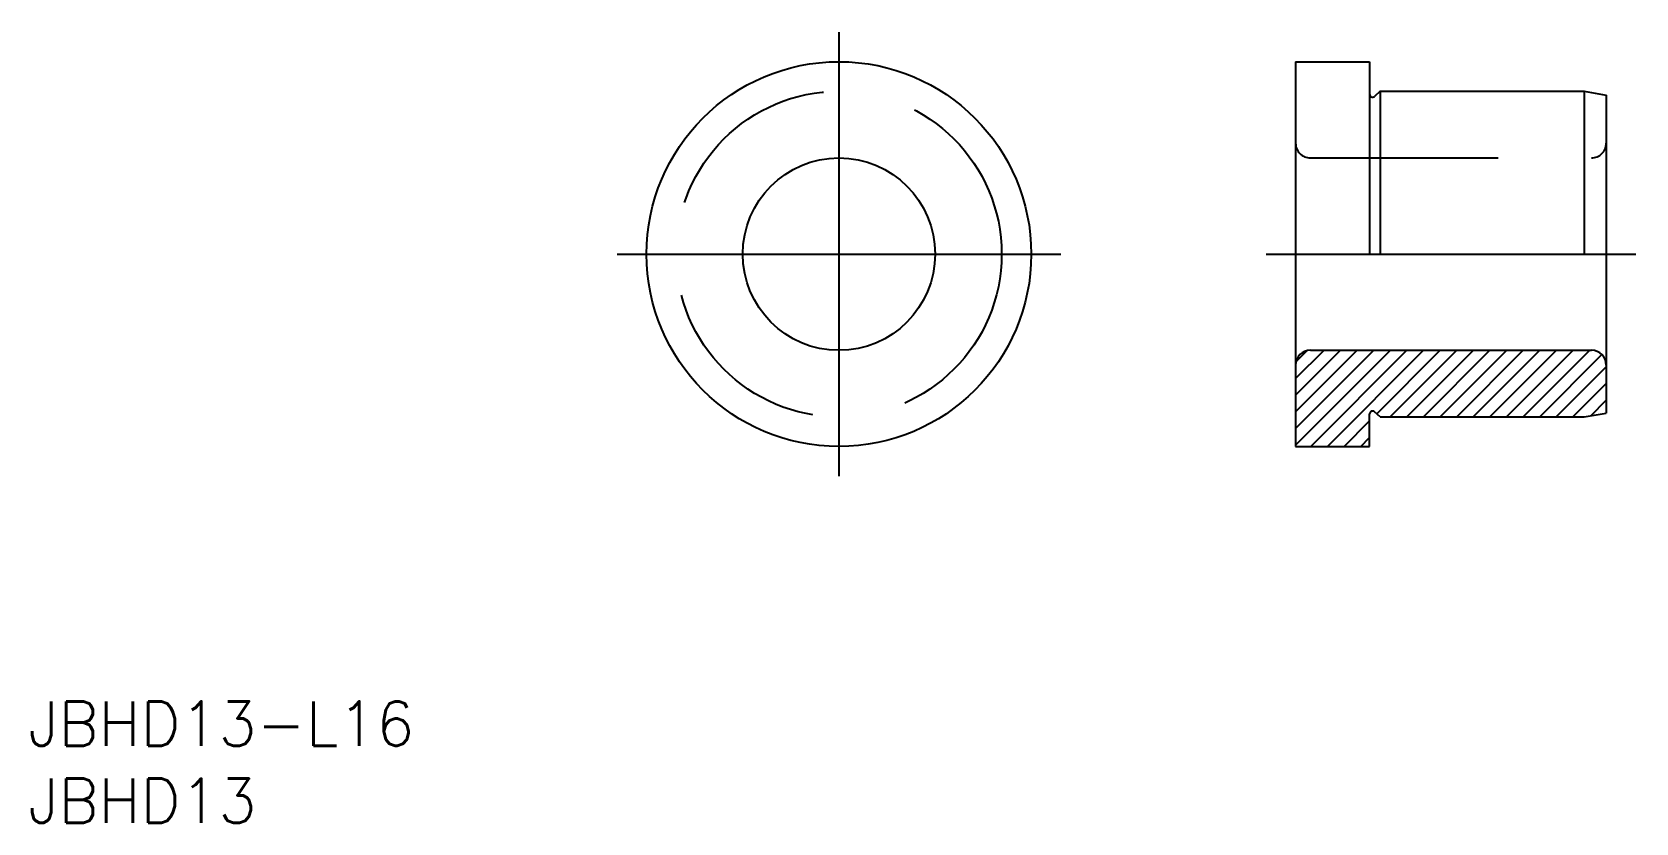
# Model space of a CAD drawing. Extents: x -55 to 54, y -38 to 15.
import ezdxf

# ---------------------------------------------------------------- set-up
doc = ezdxf.new("R2010")
doc.units = 0
doc.linetypes.add('CENTER', pattern=[50.8, 31.75, -6.35, 6.35, -6.35])
doc.linetypes.add('DASHED', pattern=[19.05, 12.7, -6.35])
doc.layers.get('0').update_dxf_attribs({"linetype": 'CONTINUOUS'})
doc.layers.add('CENTER', color=1, linetype='CENTER')
doc.styles.get("Standard").update_dxf_attribs({"font": 'txt.shx', "height": 3, "bigfont": 'bigfont.shx'})

msp = doc.modelspace()

# ---------------------------------------------------------------- linework, layer by layer
at = {"color": 7, "linetype": 'CONTINUOUS'}
for p, q in [((30.87, 13), (30.87, -13)), ((30.87, 13), (35.87, 13)), ((35.87, 13), (35.87, 0)), ((36.59, 11), (36.21, 10.65)), ((36.59, 11), (36.59, 0)), ((36.59, 11), (50.37, 11)), ((50.37, 11), (50.37, 0)), ((50.37, 11), (51.87, 10.74)), ((51.87, 10.74), (51.87, -10.74)), ((31.87, -6.5), (50.87, -6.5)), ((35.87, -13), (35.87, -10.8)), ((36.59, -11), (36.21, -10.65)), ((50.37, -11), (51.87, -10.74)), ((36.59, -11), (50.37, -11)), ((30.87, -13), (35.87, -13))]:
    msp.add_line(p, q, dxfattribs=at)
at = {"color": 3, "linetype": 'DASHED'}
msp.add_line((31.87, 6.5), (50.87, 6.5), dxfattribs=at)
at = {"color": 3, "linetype": 'CONTINUOUS'}
for p, q in [((30.87, -8.41), (32.79, -6.5)), ((30.87, -9.54), (33.91, -6.5)), ((30.87, -10.66), (35.03, -6.5)), ((30.87, -11.78), (36.16, -6.5)), ((30.87, -12.9), (37.28, -6.5)), ((31.9, -13), (38.4, -6.5)), ((33.02, -13), (39.52, -6.5)), ((36.36, -10.79), (40.65, -6.5)), ((37.27, -11), (41.77, -6.5)), ((38.39, -11), (42.89, -6.5)), ((39.51, -11), (44.01, -6.5)), ((40.64, -11), (45.14, -6.5)), ((41.76, -11), (46.26, -6.5)), ((42.88, -11), (47.38, -6.5)), ((44, -11), (48.5, -6.5)), ((45.13, -11), (49.63, -6.5)), ((46.25, -11), (50.75, -6.5)), ((30.9, -7.26), (31.64, -6.53)), ((47.37, -11), (51.58, -6.79)), ((48.49, -11), (51.87, -7.62)), ((49.62, -11), (51.87, -8.74)), ((50.82, -10.92), (51.87, -9.86)), ((34.15, -13), (35.87, -11.27)), ((35.27, -13), (35.87, -12.39))]:
    msp.add_line(p, q, dxfattribs=at)
at = {"color": 7, "linetype": 'CONTINUOUS'}
for radius in [13, 6.5]:
    msp.add_circle((0, 0), radius, dxfattribs=at)
at = {"color": 3, "linetype": 'DASHED'}
msp.add_circle((0, 0), 11, dxfattribs=at)
at = {"color": 7, "linetype": 'CONTINUOUS'}
for centre, radius, start, end in [((36.07, 10.8), 0.2, 180, 312.075), ((31.87, -7.5), 1, 90, 180), ((50.87, -7.5), 1, 0, 90), ((36.07, -10.8), 0.2, 47.925, 180)]:
    msp.add_arc(centre, radius, start, end, dxfattribs=at)
at = {"color": 3, "linetype": 'DASHED'}
for centre, start, end in [((31.87, 7.5), 180, 270), ((50.87, 7.5), 270, 0)]:
    msp.add_arc(centre, 1, start, end, dxfattribs=at)
at = {"layer": 'CENTER', "color": 1, "linetype": 'CENTER'}
for p, q in [((0, 15), (0, -15)), ((-15, 0), (15, 0)), ((28.87, 0), (53.87, 0))]:
    msp.add_line(p, q, dxfattribs=at)

# ---------------------------------------------------------------- texts
at = {"color": 7, "linetype": 'CONTINUOUS'}
for s, p in [('JBHD13-L16', (-54.8, -33.22)), ('JBHD13', (-54.8, -38.43))]:
    msp.add_text(s, height=3, dxfattribs=at).set_placement(p)

doc.saveas('drawing.dxf')
